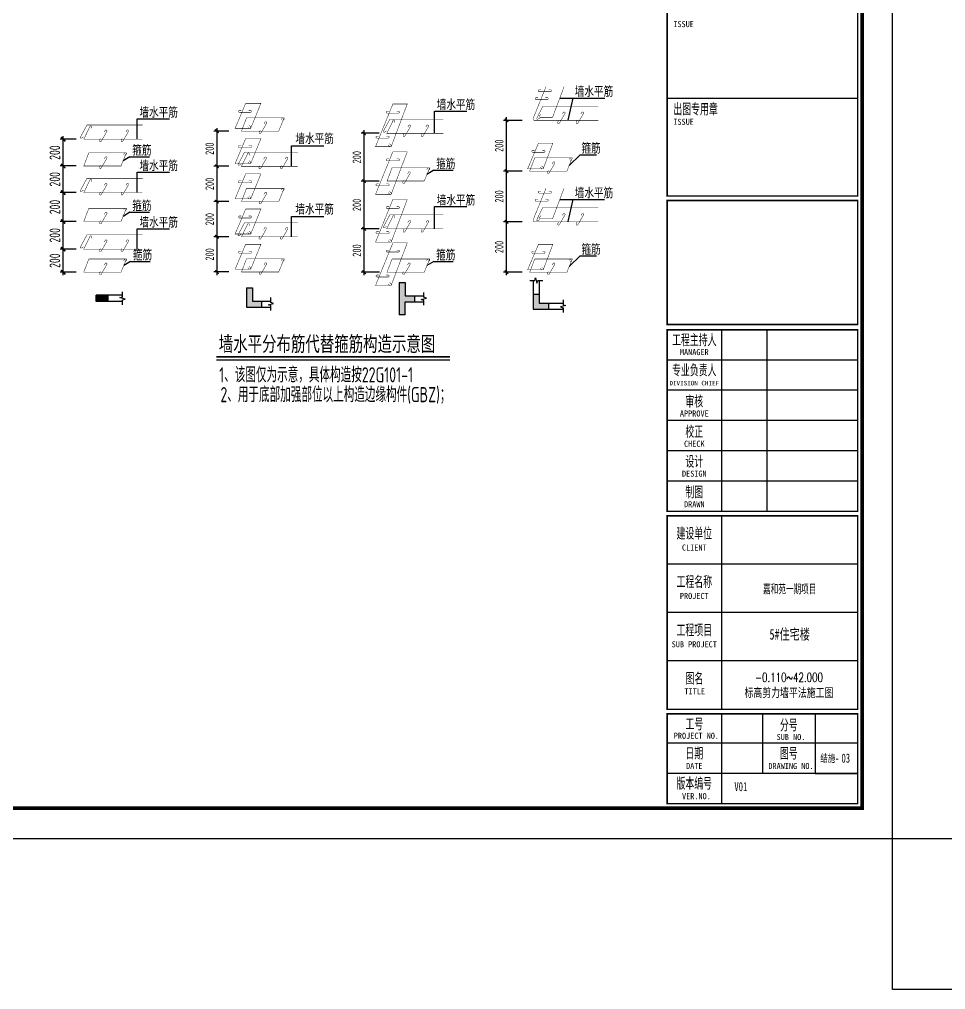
# Model space of a CAD drawing. Extents: x 154268 to 5133249, y -1832900 to 601179.
# Drawn here: x 494526 to 525161, y 536638 to 568724 of the extents above; entities that cross this region are included whole.
import ezdxf
from ezdxf.enums import TextEntityAlignment as Align

# ---------------------------------------------------------------- set-up
doc = ezdxf.new("R2010")
doc.units = 0
doc.header["$LTSCALE"] = 1000
doc.layers.add('_TSZ_PLOT_MARK', color=1, linetype='Continuous', plot=False)
for name, color, linetype in [('A-ANNO-TITLE', 3, 'Continuous'), ('DIM', 3, 'Continuous'), ('rein', 6, 'Continuous'), ('S-FLOOR-说明', 7, 'Continuous'), ('S-HOLE-标注', 3, 'Continuous'), ('S-MOD-TXT', 7, 'Continuous'), ('TEXT', 7, 'Continuous'), ('THIN', 7, 'Continuous'), ('楼号', 7, 'Continuous')]:
    doc.layers.add(name, color=color, linetype=linetype)
doc.styles.add('-宋体', font='', dxfattribs={"width": 0.8})
doc.styles.add('DD', font='romand__.ttf', dxfattribs={"width": 0.7, "bigfont": 'HZTXT.SHX'})
doc.styles.add('TSSD_Dimension', font='tssdeng.shx', dxfattribs={"width": 0.7, "bigfont": 'Hztxt.shx'})
doc.styles.add('tssd_rein', font='tssdeng.shx', dxfattribs={"width": 0.7, "bigfont": 'hztxt.shx'})
doc.styles.add('黑体', font='simhei.ttf')
doc.styles.get('-宋体').set_extended_font_data('SimSun')
doc.dimstyles.new('TSSD_100_100$0', dxfattribs={"dimtxt": 280, "dimasz": 80, "dimexe": 100, "dimexo": 250, "dimgap": 100, "dimtad": 1, "dimdec": 0, "dimzin": 0, "dimdsep": 46, "dimtxsty": 'TSSD_Dimension', "dimblk": 'ARCHTICK', "dimcen": 0, "dimdle": 100, "dimclrd": 3, "dimclre": 3, "dimclrt": 7, "dimadec": 0, "dimazin": 0, "dimtfac": 1, "dimtdec": 0, "dimtix": 1, "dimtmove": 2, "dimatfit": 3, "dimldrblk": 'ARCHTICK', "dimfxl": 100, "dimtolj": 1, "dimtzin": 0, "dimarcsym": 0})
doc.dimstyles.new('TSSD_25_100', dxfattribs={"dimtxt": 350, "dimasz": 100, "dimexe": 100, "dimexo": 250, "dimgap": 100, "dimtad": 1, "dimdec": 0, "dimlfac": 0.25, "dimzin": 0, "dimdsep": 46, "dimtxsty": 'TSSD_Dimension', "dimblk": 'ARCHTICK', "dimcen": 0, "dimdle": 100, "dimclrt": 7, "dimadec": 0, "dimazin": 0, "dimtfac": 1, "dimtdec": 0, "dimtix": 1, "dimtmove": 2, "dimatfit": 3, "dimfxl": 1, "dimtolj": 1, "dimtzin": 0, "dimarcsym": 0})

# ---------------------------------------------------------------- blocks, each defined once
blk = doc.blocks.new('_ArchTick')
at = {"color": 0, "linetype": 'ByBlock', "const_width": 0.5}
blk.add_lwpolyline([(-0.71, -0.71), (0.71, 0.71)], dxfattribs=at)
blk = doc.blocks.new('*D3783')
at = {"layer": 'Defpoints', "color": 0, "transparency": 16777216}
for p in [(-3060, 1813), (-2381, 1813), (-2380, 1051)]:
    blk.add_point(p, dxfattribs=at)
at = {"layer": 'DIM', "color": 0, "lineweight": -2, "transparency": 16777216}
for p, q in [((-2631, 1813), (-3160, 1813)), ((-3060, 951), (-3060, 1913)), ((-2630, 1051), (-3160, 1051))]:
    blk.add_line(p, q, dxfattribs=at)
at = {"layer": 'DIM', "color": 0, "lineweight": -2, "transparency": 16777216, "xscale": 100, "yscale": 100, "zscale": 100}
for p, rotation in [((-3060, 1813), 90), ((-3060, 1051), 270)]:
    blk.add_blockref('_ArchTick', p, dxfattribs=dict(at, rotation=rotation))
at = {"layer": 'DIM', "color": 7, "transparency": 16777216, "insert": (-3335, 1432), "char_height": 350, "attachment_point": 5, "rotation": 90, "style": 'TSSD_Dimension'}
blk.add_mtext('\\A1;200', dxfattribs=at)
blk = doc.blocks.new('*D3784')
at = {"layer": 'Defpoints', "color": 0, "transparency": 16777216}
for p in [(-3060, 2729), (-2381, 2729), (-2381, 1813)]:
    blk.add_point(p, dxfattribs=at)
at = {"layer": 'DIM', "color": 0, "lineweight": -2, "transparency": 16777216}
for p, q in [((-2631, 2729), (-3160, 2729)), ((-3060, 1713), (-3060, 2829)), ((-2631, 1813), (-3160, 1813))]:
    blk.add_line(p, q, dxfattribs=at)
at = {"layer": 'DIM', "color": 0, "lineweight": -2, "transparency": 16777216, "xscale": 100, "yscale": 100, "zscale": 100}
for p, rotation in [((-3060, 2729), 90), ((-3060, 1813), 270)]:
    blk.add_blockref('_ArchTick', p, dxfattribs=dict(at, rotation=rotation))
at = {"layer": 'DIM', "color": 7, "transparency": 16777216, "insert": (-3335, 2271), "char_height": 350, "attachment_point": 5, "rotation": 90, "style": 'TSSD_Dimension'}
blk.add_mtext('\\A1;200', dxfattribs=at)
blk = doc.blocks.new('*D3785')
at = {"layer": 'Defpoints', "color": 0, "transparency": 16777216}
for p in [(-3060, 3684), (-2381, 3684), (-2381, 2729)]:
    blk.add_point(p, dxfattribs=at)
at = {"layer": 'DIM', "color": 0, "lineweight": -2, "transparency": 16777216}
for p, q in [((-2631, 3684), (-3160, 3684)), ((-3060, 2629), (-3060, 3784)), ((-2631, 2729), (-3160, 2729))]:
    blk.add_line(p, q, dxfattribs=at)
at = {"layer": 'DIM', "color": 0, "lineweight": -2, "transparency": 16777216, "xscale": 100, "yscale": 100, "zscale": 100}
for p, rotation in [((-3060, 3684), 90), ((-3060, 2729), 270)]:
    blk.add_blockref('_ArchTick', p, dxfattribs=dict(at, rotation=rotation))
at = {"layer": 'DIM', "color": 7, "transparency": 16777216, "insert": (-3335, 3206), "char_height": 350, "attachment_point": 5, "rotation": 90, "style": 'TSSD_Dimension'}
blk.add_mtext('\\A1;200', dxfattribs=at)
blk = doc.blocks.new('*D3786')
at = {"layer": 'Defpoints', "color": 0, "transparency": 16777216}
for p in [(-3060, 4564), (-2381, 4564), (-2381, 3684)]:
    blk.add_point(p, dxfattribs=at)
at = {"layer": 'DIM', "color": 0, "lineweight": -2, "transparency": 16777216}
for p, q in [((-2631, 4564), (-3160, 4564)), ((-3060, 3584), (-3060, 4664)), ((-2631, 3684), (-3160, 3684))]:
    blk.add_line(p, q, dxfattribs=at)
at = {"layer": 'DIM', "color": 0, "lineweight": -2, "transparency": 16777216, "xscale": 100, "yscale": 100, "zscale": 100}
for p, rotation in [((-3060, 4564), 90), ((-3060, 3684), 270)]:
    blk.add_blockref('_ArchTick', p, dxfattribs=dict(at, rotation=rotation))
at = {"layer": 'DIM', "color": 7, "transparency": 16777216, "insert": (-3335, 4124), "char_height": 350, "attachment_point": 5, "rotation": 90, "style": 'TSSD_Dimension'}
blk.add_mtext('\\A1;200', dxfattribs=at)
blk = doc.blocks.new('*D3787')
at = {"layer": 'Defpoints', "color": 0, "transparency": 16777216}
for p in [(-3060, 5448), (-2381, 5448), (-2381, 4564)]:
    blk.add_point(p, dxfattribs=at)
at = {"layer": 'DIM', "color": 0, "lineweight": -2, "transparency": 16777216}
for p, q in [((-3060, 4464), (-3060, 5548)), ((-2631, 5448), (-3160, 5448)), ((-2631, 4564), (-3160, 4564))]:
    blk.add_line(p, q, dxfattribs=at)
at = {"layer": 'DIM', "color": 0, "lineweight": -2, "transparency": 16777216, "xscale": 100, "yscale": 100, "zscale": 100}
for p, rotation in [((-3060, 5448), 90), ((-3060, 4564), 270)]:
    blk.add_blockref('_ArchTick', p, dxfattribs=dict(at, rotation=rotation))
at = {"layer": 'DIM', "color": 7, "transparency": 16777216, "insert": (-3335, 5006), "char_height": 350, "attachment_point": 5, "rotation": 90, "style": 'TSSD_Dimension'}
blk.add_mtext('\\A1;200', dxfattribs=at)
blk = doc.blocks.new('*D3788')
at = {"layer": 'Defpoints', "color": 0, "transparency": 16777216}
for p in [(2664, 5718), (2025, 4553), (2664, 4553)]:
    blk.add_point(p, dxfattribs=at)
at = {"layer": 'DIM', "color": 3, "lineweight": -2, "transparency": 16777216}
for p, q in [((2025, 5818), (2025, 4453)), ((2414, 5718), (1925, 5718)), ((2414, 4553), (1925, 4553))]:
    blk.add_line(p, q, dxfattribs=at)
at = {"layer": 'DIM', "color": 3, "lineweight": -2, "transparency": 16777216, "xscale": 80, "yscale": 80, "zscale": 80}
for p, rotation in [((2025, 5718), 90), ((2025, 4553), 270)]:
    blk.add_blockref('_ArchTick', p, dxfattribs=dict(at, rotation=rotation))
at = {"layer": 'DIM', "color": 7, "transparency": 16777216, "insert": (1785, 5136), "char_height": 280, "attachment_point": 5, "rotation": 90, "style": 'TSSD_Dimension'}
blk.add_mtext('\\A1;200', dxfattribs=at)
blk = doc.blocks.new('*D3789')
at = {"layer": 'Defpoints', "color": 0, "transparency": 16777216}
for p in [(2664, 4553), (2025, 3388), (2664, 3388)]:
    blk.add_point(p, dxfattribs=at)
at = {"layer": 'DIM', "color": 3, "lineweight": -2, "transparency": 16777216}
for p, q in [((2414, 4553), (1925, 4553)), ((2025, 4653), (2025, 3288)), ((2414, 3388), (1925, 3388))]:
    blk.add_line(p, q, dxfattribs=at)
at = {"layer": 'DIM', "color": 3, "lineweight": -2, "transparency": 16777216, "xscale": 80, "yscale": 80, "zscale": 80}
for p, rotation in [((2025, 4553), 90), ((2025, 3388), 270)]:
    blk.add_blockref('_ArchTick', p, dxfattribs=dict(at, rotation=rotation))
at = {"layer": 'DIM', "color": 7, "transparency": 16777216, "insert": (1785, 3971), "char_height": 280, "attachment_point": 5, "rotation": 90, "style": 'TSSD_Dimension'}
blk.add_mtext('\\A1;200', dxfattribs=at)
blk = doc.blocks.new('*D3790')
at = {"layer": 'Defpoints', "color": 0, "transparency": 16777216}
for p in [(2664, 3388), (2025, 2223), (2664, 2223)]:
    blk.add_point(p, dxfattribs=at)
at = {"layer": 'DIM', "color": 3, "lineweight": -2, "transparency": 16777216}
for p, q in [((2414, 3388), (1925, 3388)), ((2025, 3488), (2025, 2123)), ((2414, 2223), (1925, 2223))]:
    blk.add_line(p, q, dxfattribs=at)
at = {"layer": 'DIM', "color": 3, "lineweight": -2, "transparency": 16777216, "xscale": 80, "yscale": 80, "zscale": 80}
for p, rotation in [((2025, 3388), 90), ((2025, 2223), 270)]:
    blk.add_blockref('_ArchTick', p, dxfattribs=dict(at, rotation=rotation))
at = {"layer": 'DIM', "color": 7, "transparency": 16777216, "insert": (1785, 2805), "char_height": 280, "attachment_point": 5, "rotation": 90, "style": 'TSSD_Dimension'}
blk.add_mtext('\\A1;200', dxfattribs=at)
blk = doc.blocks.new('*D3791')
at = {"layer": 'Defpoints', "color": 0, "transparency": 16777216}
for p in [(2664, 2223), (2025, 1058), (2664, 1058)]:
    blk.add_point(p, dxfattribs=at)
at = {"layer": 'DIM', "color": 3, "lineweight": -2, "transparency": 16777216}
for p, q in [((2025, 2323), (2025, 958)), ((2414, 2223), (1925, 2223)), ((2414, 1058), (1925, 1058))]:
    blk.add_line(p, q, dxfattribs=at)
at = {"layer": 'DIM', "color": 3, "lineweight": -2, "transparency": 16777216, "xscale": 80, "yscale": 80, "zscale": 80}
for p, rotation in [((2025, 2223), 90), ((2025, 1058), 270)]:
    blk.add_blockref('_ArchTick', p, dxfattribs=dict(at, rotation=rotation))
at = {"layer": 'DIM', "color": 7, "transparency": 16777216, "insert": (1785, 1640), "char_height": 280, "attachment_point": 5, "rotation": 90, "style": 'TSSD_Dimension'}
blk.add_mtext('\\A1;200', dxfattribs=at)
blk = doc.blocks.new('*D3792')
at = {"layer": 'Defpoints', "color": 0, "transparency": 16777216}
for p in [(6893, 2486), (7642, 2486), (7651, 1051)]:
    blk.add_point(p, dxfattribs=at)
at = {"layer": 'DIM', "color": 3, "lineweight": -2, "transparency": 16777216}
for p, q in [((6893, 951), (6893, 2586)), ((7392, 2486), (6793, 2486)), ((7401, 1051), (6793, 1051))]:
    blk.add_line(p, q, dxfattribs=at)
at = {"layer": 'DIM', "color": 3, "lineweight": -2, "transparency": 16777216, "xscale": 80, "yscale": 80, "zscale": 80}
for p, rotation in [((6893, 2486), 90), ((6893, 1051), 270)]:
    blk.add_blockref('_ArchTick', p, dxfattribs=dict(at, rotation=rotation))
at = {"layer": 'DIM', "color": 7, "transparency": 16777216, "insert": (6653, 1769), "char_height": 280, "attachment_point": 5, "rotation": 90, "style": 'TSSD_Dimension'}
blk.add_mtext('\\A1;200', dxfattribs=at)
blk = doc.blocks.new('*D3793')
at = {"layer": 'Defpoints', "color": 0, "transparency": 16777216}
for p in [(6893, 4066), (7642, 4066), (7642, 2486)]:
    blk.add_point(p, dxfattribs=at)
at = {"layer": 'DIM', "color": 3, "lineweight": -2, "transparency": 16777216}
for p, q in [((7392, 4066), (6793, 4066)), ((6893, 2386), (6893, 4166)), ((7392, 2486), (6793, 2486))]:
    blk.add_line(p, q, dxfattribs=at)
at = {"layer": 'DIM', "color": 3, "lineweight": -2, "transparency": 16777216, "xscale": 80, "yscale": 80, "zscale": 80}
for p, rotation in [((6893, 4066), 90), ((6893, 2486), 270)]:
    blk.add_blockref('_ArchTick', p, dxfattribs=dict(at, rotation=rotation))
at = {"layer": 'DIM', "color": 7, "transparency": 16777216, "insert": (6653, 3276), "char_height": 280, "attachment_point": 5, "rotation": 90, "style": 'TSSD_Dimension'}
blk.add_mtext('\\A1;200', dxfattribs=at)
blk = doc.blocks.new('*D3794')
at = {"layer": 'Defpoints', "color": 0, "transparency": 16777216}
for p in [(6893, 5644), (7642, 5644), (7642, 4066)]:
    blk.add_point(p, dxfattribs=at)
at = {"layer": 'DIM', "color": 3, "lineweight": -2, "transparency": 16777216}
for p, q in [((7392, 5644), (6793, 5644)), ((6893, 3966), (6893, 5744)), ((7392, 4066), (6793, 4066))]:
    blk.add_line(p, q, dxfattribs=at)
at = {"layer": 'DIM', "color": 3, "lineweight": -2, "transparency": 16777216, "xscale": 80, "yscale": 80, "zscale": 80}
for p, rotation in [((6893, 5644), 90), ((6893, 4066), 270)]:
    blk.add_blockref('_ArchTick', p, dxfattribs=dict(at, rotation=rotation))
at = {"layer": 'DIM', "color": 7, "transparency": 16777216, "insert": (6653, 4855), "char_height": 280, "attachment_point": 5, "rotation": 90, "style": 'TSSD_Dimension'}
blk.add_mtext('\\A1;200', dxfattribs=at)
blk = doc.blocks.new('*D3795')
at = {"layer": 'Defpoints', "color": 0, "transparency": 16777216}
for p in [(11603, 6073), (12369, 6073), (12369, 4396)]:
    blk.add_point(p, dxfattribs=at)
at = {"layer": 'DIM', "color": 3, "lineweight": -2, "transparency": 16777216}
for p, q in [((11603, 4296), (11603, 6173)), ((12119, 6073), (11503, 6073)), ((12119, 4396), (11503, 4396))]:
    blk.add_line(p, q, dxfattribs=at)
at = {"layer": 'DIM', "color": 3, "lineweight": -2, "transparency": 16777216, "xscale": 80, "yscale": 80, "zscale": 80}
for p, rotation in [((11603, 6073), 90), ((11603, 4396), 270)]:
    blk.add_blockref('_ArchTick', p, dxfattribs=dict(at, rotation=rotation))
at = {"layer": 'DIM', "color": 7, "transparency": 16777216, "insert": (11363, 5235), "char_height": 280, "attachment_point": 5, "rotation": 90, "style": 'TSSD_Dimension'}
blk.add_mtext('\\A1;200', dxfattribs=at)
blk = doc.blocks.new('*D3796')
at = {"layer": 'Defpoints', "color": 0, "transparency": 16777216}
for p in [(11603, 4396), (12369, 4396), (12369, 2718)]:
    blk.add_point(p, dxfattribs=at)
at = {"layer": 'DIM', "color": 3, "lineweight": -2, "transparency": 16777216}
for p, q in [((11603, 2618), (11603, 4496)), ((12119, 4396), (11503, 4396)), ((12119, 2718), (11503, 2718))]:
    blk.add_line(p, q, dxfattribs=at)
at = {"layer": 'DIM', "color": 3, "lineweight": -2, "transparency": 16777216, "xscale": 80, "yscale": 80, "zscale": 80}
for p, rotation in [((11603, 4396), 90), ((11603, 2718), 270)]:
    blk.add_blockref('_ArchTick', p, dxfattribs=dict(at, rotation=rotation))
at = {"layer": 'DIM', "color": 7, "transparency": 16777216, "insert": (11363, 3557), "char_height": 280, "attachment_point": 5, "rotation": 90, "style": 'TSSD_Dimension'}
blk.add_mtext('\\A1;200', dxfattribs=at)
blk = doc.blocks.new('*D3797')
at = {"layer": 'Defpoints', "color": 0, "transparency": 16777216}
for p in [(11603, 2718), (12369, 2718), (12369, 1051)]:
    blk.add_point(p, dxfattribs=at)
at = {"layer": 'DIM', "color": 3, "lineweight": -2, "transparency": 16777216}
for p, q in [((12119, 2718), (11503, 2718)), ((11603, 951), (11603, 2818)), ((12119, 1051), (11503, 1051))]:
    blk.add_line(p, q, dxfattribs=at)
at = {"layer": 'DIM', "color": 3, "lineweight": -2, "transparency": 16777216, "xscale": 80, "yscale": 80, "zscale": 80}
for p, rotation in [((11603, 2718), 90), ((11603, 1051), 270)]:
    blk.add_blockref('_ArchTick', p, dxfattribs=dict(at, rotation=rotation))
at = {"layer": 'DIM', "color": 7, "transparency": 16777216, "insert": (11363, 1885), "char_height": 280, "attachment_point": 5, "rotation": 90, "style": 'TSSD_Dimension'}
blk.add_mtext('\\A1;200', dxfattribs=at)
blk = doc.blocks.new('A$C03AE25BD')
at = {"layer": 'DIM'}
h = blk.add_hatch(color=0, dxfattribs=at)
h.dxf.hatch_style = 1
h.paths.add_polyline_path([(8056.3, -362), (8256.3, -362), (8256.3, 72.7), (8556.3, 72.7), (8556.3, 272.7), (8256.3, 272.7), (8256.3, 707.4), (8056.3, 707.4)])
h = blk.add_hatch(color=0, dxfattribs=at)
h.dxf.hatch_style = 1
h.paths.add_polyline_path([(3198.6, 97.2), (3198.6, 531.9), (2998.6, 531.9), (2998.6, -102.8), (3498.6, -102.8), (3498.6, 97.2)])
h = blk.add_hatch(color=0, dxfattribs=at)
h.dxf.hatch_style = 1
h.paths.add_polyline_path([(12987.1, -174.6), (12987.1, 25.4), (12687.1, 25.4), (12687.1, 325.4), (12487.1, 325.4), (12487.1, -174.6)])
h = blk.add_hatch(color=0, dxfattribs=at)
h.dxf.hatch_style = 1
h.paths.add_polyline_path([(-1967.6, 86.5), (-1567.6, 86.5), (-1567.6, 286.5), (-1967.6, 286.5)])
for p, q in [((8056.3, 707.4), (8056.3, -362)), ((8056.3, 707.4), (8256.3, 707.4)), ((8256.3, 707.4), (8256.3, 272.7)), ((12487.1, 779.1), (12487.1, -174.6)), ((12687.1, 779.1), (12687.1, 25.4)), ((2998.6, 531.9), (2998.6, -102.8)), ((2998.6, 531.9), (3198.6, 531.9)), ((3198.6, 531.9), (3198.6, 97.2)), ((12487.1, 325.4), (12687.1, 325.4)), ((-1101.2, 286.5), (-1967.6, 286.5)), ((-1967.6, 86.5), (-1967.6, 286.5)), ((-1101.2, 86.5), (-1967.6, 86.5)), ((-1567.6, 86.5), (-1567.6, 286.5)), ((3198.6, 97.2), (3813.1, 97.2)), ((3498.6, 97.2), (3498.6, -102.8)), ((8256.3, 272.7), (8870.8, 272.7)), ((8256.3, 72.7), (8870.8, 72.7)), ((8256.3, -362), (8256.3, 72.7)), ((8556.3, 272.7), (8556.3, 72.7)), ((12687.1, 25.4), (13477, 25.4)), ((12987.1, 25.4), (12987.1, -174.6)), ((2998.6, -102.8), (3813.1, -102.8)), ((12487.1, -174.6), (13477, -174.6)), ((8256.3, -362), (8056.3, -362))]:
    blk.add_line(p, q, dxfattribs=at)
at = {"layer": 'DIM', "const_width": 50}
blk.add_lwpolyline([(2008.6, -1745.9), (9731.1, -1745.9)], dxfattribs=at)
at = {"layer": 'DIM'}
blk.add_lwpolyline([(2008.6, -1845.9), (9731.1, -1845.9)], dxfattribs=at)
at = {"layer": 'rein', "const_width": 15}
for points in [[(14641.5, 6073.2), (14641.5, 6073.2), (14641.5, 6073.2), (14641.5, 6073.2), (12532.4, 6073.2, -0.5344086), (12485.8, 6142), (12910, 7185.5)], [(12997.3, 7085), (13057.3, 7085, -1), (13057.3, 7020), (12687.3, 7020, -1), (12687.3, 7085), (12747.3, 7085)], [(12733.1, 6275.7), (12694.6, 6217.5, 0.586284), (12715.5, 6174.7), (13125.5, 6174.7), (13507.3, 7185.5), (13507.3, 7185.5), (13507.3, 7185.5)], [(12890.8, 6823.1), (12950.8, 6823.1, -1), (12950.8, 6758.1), (12580.8, 6758.1, -1), (12580.8, 6823.1), (12640.8, 6823.1)], [(12702.3, 6151.5), (12644.1, 6113, -0.586284), (12601.3, 6134), (12804.9, 6544), (14641.5, 6544.2), (14641.5, 6544.2), (14641.5, 6544.2)], [(3078, 6404.6), (3138, 6404.6, -1), (3138, 6339.6), (2768, 6339.6, -1), (2768, 6404.6), (2828, 6404.6)], [(7628.5, 5722.1), (7570.3, 5683.6, -0.586284), (7527.6, 5704.5), (7747.1, 6114.5), (9517.7, 6114.7), (9517.7, 6114.7), (9517.7, 6114.7)], [(7966.9, 6376.6), (8026.9, 6376.6, -1), (8026.9, 6311.6), (7656.9, 6311.6, -1), (7656.9, 6376.6), (7716.9, 6376.6)], [(13324.9, 6064.9), (13294.9, 6012.9, 1), (13351.2, 5980.4), (13536.2, 6300.8, 1), (13479.9, 6333.3), (13449.9, 6281.4)], [(13938.9, 6064.9), (13908.9, 6012.9, 1), (13965.2, 5980.4), (14150.2, 6300.8, 1), (14093.9, 6333.3), (14063.9, 6281.4)], [(-2393.9, 5525.8), (-2452.1, 5487.3, -0.586284), (-2494.8, 5508.3), (-2275.3, 5918.3), (-433.2, 5918.4), (-433.2, 5918.4), (-433.2, 5918.4)], [(-442.6, 5447.8), (-442.6, 5447.8), (-442.6, 5447.8), (-442.6, 5447.8), (-2380.8, 5447.8), (-2175.3, 5864.1, -1), (-2125.3, 5864.1), (-2112.6, 5805.1)], [(3456, 5740), (3426, 5688.1, 1), (3482.3, 5655.6), (3667.3, 5976, 1), (3611, 6008.5), (3581, 5956.5)], [(9517.7, 5644.1), (9517.7, 5644.1), (9517.7, 5644.1), (9517.7, 5644.1), (7641.6, 5644.1), (7847.1, 6060.4, -1), (7897.1, 6060.4), (7909.8, 6001.4)], [(8215.6, 5635.5), (8185.6, 5583.5, 1), (8241.9, 5551), (8426.9, 5871.4, 1), (8370.6, 5903.9), (8340.6, 5852)], [(8813.3, 5635.5), (8783.3, 5583.5, 1), (8839.6, 5551), (9024.6, 5871.4, 1), (8968.3, 5903.9), (8938.3, 5852)], [(-1826.7, 5469.4), (-1856.7, 5417.5, 1), (-1800.4, 5385), (-1615.4, 5705.4, 1), (-1671.7, 5737.9), (-1701.7, 5685.9)], [(-1112.2, 5469.4), (-1142.2, 5417.5, 1), (-1085.9, 5385), (-900.9, 5705.4, 1), (-957.2, 5737.9), (-987.2, 5685.9)], [(7628.6, 5550.6), (7688.6, 5550.6, -1), (7688.6, 5485.6), (7318.6, 5485.6, -1), (7318.6, 5550.6), (7378.6, 5550.6)], [(3078, 5239.5), (3138, 5239.5, -1), (3138, 5174.5), (2768, 5174.5, -1), (2768, 5239.5), (2828, 5239.5)], [(-1826.7, 4585.5), (-1856.7, 4533.5, 1), (-1800.4, 4501), (-1615.4, 4821.4, 1), (-1671.7, 4853.9), (-1701.7, 4802)], [(2823.5, 4631.2), (2765.3, 4592.7, -0.586284), (2722.6, 4613.7), (2942.1, 5023.7), (4703.7, 5023.9), (4703.7, 5023.9), (4703.7, 5023.9)], [(4694.3, 4553.2), (4694.3, 4553.2), (4694.3, 4553.2), (4694.3, 4553.2), (2836.6, 4553.2), (3042.1, 4969.5, -1), (3092.1, 4969.5), (3104.8, 4910.5)], [(3447.7, 4574.8), (3417.7, 4522.9, 1), (3474, 4490.4), (3659, 4810.8, 1), (3602.7, 4843.3), (3572.7, 4791.4)], [(4156.3, 4574.8), (4126.3, 4522.9, 1), (4182.6, 4490.4), (4367.6, 4810.8, 1), (4311.3, 4843.3), (4281.3, 4791.4)], [(12783.4, 5082.1), (12843.4, 5082.1, -1), (12843.4, 5017.1), (12473.4, 5017.1, -1), (12473.4, 5082.1), (12533.4, 5082.1)], [(7966.9, 4798.6), (8026.9, 4798.6, -1), (8026.9, 4733.6), (7656.9, 4733.6, -1), (7656.9, 4798.6), (7716.9, 4798.6)], [(12988.5, 4417.5), (12958.5, 4365.6, 1), (13014.8, 4333.1), (13199.8, 4653.5, 1), (13143.5, 4686), (13113.5, 4634)], [(8203.7, 4087.8), (8173.7, 4035.8, 1), (8230, 4003.3), (8415, 4323.8, 1), (8358.7, 4356.3), (8328.7, 4304.3)], [(-2393.9, 3761.9), (-2452.1, 3723.4, -0.586284), (-2494.8, 3744.4), (-2275.3, 4154.4), (-433.2, 4154.6), (-433.2, 4154.6), (-433.2, 4154.6)], [(-442.6, 3683.9), (-442.6, 3683.9), (-442.6, 3683.9), (-442.6, 3683.9), (-2380.8, 3683.9), (-2175.3, 4100.2, -1), (-2125.3, 4100.2), (-2112.6, 4041.2)], [(-1826.7, 3705.5), (-1856.7, 3653.6, 1), (-1800.4, 3621.1), (-1615.4, 3941.5, 1), (-1671.7, 3974), (-1701.7, 3922.1)], [(-1112.2, 3705.5), (-1142.2, 3653.6, 1), (-1085.9, 3621.1), (-900.9, 3941.5, 1), (-957.2, 3974), (-987.2, 3922.1)], [(3078, 4074.3), (3138, 4074.3, -1), (3138, 4009.3), (2768, 4009.3, -1), (2768, 4074.3), (2828, 4074.3)], [(7628.6, 3972.6), (7688.6, 3972.6, -1), (7688.6, 3907.6), (7318.6, 3907.6, -1), (7318.6, 3972.6), (7378.6, 3972.6)], [(3456, 3409.7), (3426, 3357.7, 1), (3482.3, 3325.2), (3667.3, 3645.6, 1), (3611, 3678.1), (3581, 3626.2)], [(14641.5, 2718), (12532.4, 2718, -0.5344086), (12485.8, 2786.8), (12910, 3830.3)], [(12997.3, 3729.8), (13057.3, 3729.8, -1), (13057.3, 3664.8), (12687.3, 3664.8, -1), (12687.3, 3729.8), (12747.3, 3729.8)], [(12733.1, 2920.5), (12694.6, 2862.2, 0.586284), (12715.5, 2819.5), (13125.5, 2819.5), (13507.3, 3830.3), (13507.3, 3830.3), (13507.3, 3830.3)], [(7966.9, 3218.7), (8026.9, 3218.7, -1), (8026.9, 3153.7), (7656.9, 3153.7, -1), (7656.9, 3218.7), (7716.9, 3218.7)], [(12890.8, 3467.9), (12950.8, 3467.9, -1), (12950.8, 3402.9), (12580.8, 3402.9, -1), (12580.8, 3467.9), (12640.8, 3467.9)], [(-1826.7, 2750.6), (-1856.7, 2698.7, 1), (-1800.4, 2666.2), (-1615.4, 2986.6, 1), (-1671.7, 3019.1), (-1701.7, 2967.1)], [(3078, 2909.1), (3138, 2909.1, -1), (3138, 2844.1), (2768, 2844.1, -1), (2768, 2909.1), (2828, 2909.1)], [(7628.5, 2564.2), (7570.3, 2525.7, -0.586284), (7527.6, 2546.7), (7747.1, 2956.7), (9517.7, 2956.8), (9517.7, 2956.8), (9517.7, 2956.8)], [(9517.7, 2486.2), (9517.7, 2486.2), (9517.7, 2486.2), (9517.7, 2486.2), (7641.6, 2486.2), (7847.1, 2902.5, -1), (7897.1, 2902.5), (7909.8, 2843.5)], [(12702.3, 2796.3), (12644.1, 2757.8, -0.586284), (12601.3, 2778.8), (12804.9, 3188.8), (14641.5, 3188.9)], [(13324.9, 2709.7), (13294.9, 2657.7, 1), (13351.2, 2625.2), (13536.2, 2945.6, 1), (13479.9, 2978.1), (13449.9, 2926.2)], [(13938.9, 2709.7), (13908.9, 2657.7, 1), (13965.2, 2625.2), (14150.2, 2945.6, 1), (14093.9, 2978.1), (14063.9, 2926.2)], [(2823.5, 2300.9), (2765.3, 2262.4, -0.586284), (2722.6, 2283.3), (2942.1, 2693.3), (4703.7, 2693.5), (4703.7, 2693.5), (4703.7, 2693.5)], [(4694.3, 2222.9), (4694.3, 2222.9), (4694.3, 2222.9), (4694.3, 2222.9), (2836.6, 2222.9), (3042.1, 2639.2, -1), (3092.1, 2639.2), (3104.8, 2580.2)], [(8215.6, 2477.6), (8185.6, 2425.6, 1), (8241.9, 2393.1), (8426.9, 2713.5, 1), (8370.6, 2746), (8340.6, 2694.1)], [(8813.6, 2477.6), (8783.6, 2425.6, 1), (8839.9, 2393.1), (9024.9, 2713.5, 1), (8968.6, 2746), (8938.6, 2694.1)], [(-2393.9, 1891.4), (-2452.1, 1852.9, -0.586284), (-2494.8, 1873.8), (-2275.3, 2283.8), (-433.2, 2284), (-433.2, 2284), (-433.2, 2284)], [(-442.6, 1813.3), (-442.6, 1813.3), (-442.6, 1813.3), (-442.6, 1813.3), (-2380.8, 1813.3), (-2175.3, 2229.6, -1), (-2125.3, 2229.6), (-2112.6, 2170.7)], [(3447.7, 2244.5), (3417.7, 2192.6, 1), (3474, 2160.1), (3659, 2480.5, 1), (3602.7, 2513), (3572.7, 2461)], [(4156.3, 2244.5), (4126.3, 2192.6, 1), (4182.6, 2160.1), (4367.6, 2480.5, 1), (4311.3, 2513), (4281.3, 2461)], [(7628.6, 2392.7), (7688.6, 2392.7, -1), (7688.6, 2327.7), (7318.6, 2327.7, -1), (7318.6, 2392.7), (7378.6, 2392.7)], [(-1826.7, 1835), (-1856.7, 1783, 1), (-1800.4, 1750.5), (-1615.4, 2070.9, 1), (-1671.7, 2103.4), (-1701.7, 2051.5)], [(-1112.2, 1835), (-1142.2, 1783, 1), (-1085.9, 1750.5), (-900.9, 2070.9, 1), (-957.2, 2103.4), (-987.2, 2051.5)], [(3078, 1744), (3138, 1744, -1), (3138, 1679), (2768, 1679, -1), (2768, 1744), (2828, 1744)], [(7966.9, 1783.5), (8026.9, 1783.5, -1), (8026.9, 1718.5), (7656.9, 1718.5, -1), (7656.9, 1783.5), (7716.9, 1783.5)], [(12783.4, 1737.3), (12843.4, 1737.3, -1), (12843.4, 1672.3), (12473.4, 1672.3, -1), (12473.4, 1737.3), (12533.4, 1737.3)], [(-1826.7, 1072.7), (-1856.7, 1020.7, 1), (-1800.4, 988.2), (-1615.4, 1308.6, 1), (-1671.7, 1341.1), (-1701.7, 1289.2)], [(3456, 1079.3), (3426, 1027.4, 1), (3482.3, 994.9), (3667.3, 1315.3, 1), (3611, 1347.8), (3581, 1295.9)], [(8203.7, 1072.7), (8173.7, 1020.7, 1), (8230, 988.2), (8415, 1308.6, 1), (8358.7, 1341.1), (8328.7, 1289.2)], [(12988.5, 1072.7), (12958.5, 1020.7, 1), (13014.8, 988.2), (13199.8, 1308.6, 1), (13143.5, 1341.1), (13113.5, 1289.2)], [(7628.6, 957.5), (7688.6, 957.5, -1), (7688.6, 892.5), (7318.6, 892.5, -1), (7318.6, 957.5), (7378.6, 957.5)]]:
    blk.add_lwpolyline(points, format="xyb", dxfattribs=at)
for points in [[(3043.4, 5862.6), (3096.4, 5809.6), (3142.4, 5809.6), (3479.1, 6635.2), (2975.4, 6635.2), (2626, 5809.6), (3142.4, 5809.6), (3142.4, 5855.6), (3089.4, 5908.6)], [(7688.5, 5257.1), (7741.6, 5204.1), (7787.5, 5204.1), (8319.6, 6612.9), (7843.9, 6612.9), (7271.1, 5204.1), (7787.5, 5204.1), (7787.5, 5250.1), (7734.5, 5303.1)], [(4147.9, 6100.3), (4200.9, 6153.4), (4246.8, 6153.4), (4068.1, 5718.4), (2836.6, 5718.4), (3002.8, 6153.4), (4246.8, 6153.4), (4246.8, 6107.4), (4193.8, 6054.4)], [(3043.4, 4697.5), (3096.4, 4644.4), (3142.4, 4644.4), (3479.1, 5470), (2975.4, 5470), (2626, 4644.4), (3142.4, 4644.4), (3142.4, 4690.4), (3089.4, 4743.4)], [(12717.3, 4524.7), (12770.3, 4471.6), (12816.3, 4471.6), (13136.1, 5318.5), (12660.4, 5318.5), (12299.8, 4471.6), (12816.3, 4471.6), (12816.3, 4517.6), (12763.2, 4570.6)], [(-1068.6, 4945.8), (-1015.6, 4998.8), (-969.6, 4998.8), (-1148.4, 4563.8), (-2379.9, 4563.8), (-2213.7, 4998.8), (-969.6, 4998.8), (-969.6, 4952.8), (-1022.7, 4899.8)], [(7688.5, 3679.2), (7741.6, 3626.1), (7787.5, 3626.1), (8319.6, 5035), (7843.9, 5035), (7271.1, 3626.1), (7787.5, 3626.1), (7787.5, 3672.1), (7734.5, 3725.1)], [(13674.1, 4787.5), (13733.4, 4830.9), (13779.4, 4830.9), (13600.6, 4395.9), (12369.1, 4395.9), (12535.3, 4830.9), (13779.4, 4830.9), (13762.6, 4787.5), (13706.7, 4736.4)], [(8961.7, 4448.1), (9014.8, 4501.1), (9060.7, 4501.1), (8882, 4066.1), (7650.5, 4066.1), (7816.7, 4501.1), (9060.7, 4501.1), (9060.7, 4455.2), (9007.7, 4402.1)], [(3043.4, 3532.3), (3096.4, 3479.3), (3142.4, 3479.3), (3479.1, 4304.9), (2975.4, 4304.9), (2626, 3479.3), (3142.4, 3479.3), (3142.4, 3525.2), (3089.4, 3578.3)], [(4147.9, 3770), (4200.9, 3823), (4246.8, 3823), (4068.1, 3388), (2836.6, 3388), (3002.8, 3823), (4246.8, 3823), (4246.8, 3777.1), (4193.8, 3724)], [(7688.5, 2099.2), (7741.6, 2046.2), (7787.5, 2046.2), (8319.6, 3455), (7843.9, 3455), (7271.1, 2046.2), (7787.5, 2046.2), (7787.5, 2092.2), (7734.5, 2145.2)], [(-1068.6, 3110.9), (-1015.6, 3164), (-969.6, 3164), (-1148.4, 2729), (-2379.9, 2729), (-2213.7, 3164), (-969.6, 3164), (-969.6, 3118), (-1022.7, 3065)], [(3043.4, 2367.1), (3096.4, 2314.1), (3142.4, 2314.1), (3479.1, 3139.7), (2975.4, 3139.7), (2626, 2314.1), (3142.4, 2314.1), (3142.4, 2360.1), (3089.4, 2413.1)], [(3043.4, 1202), (3096.4, 1148.9), (3142.4, 1148.9), (3479.1, 1974.5), (2975.4, 1974.5), (2626, 1148.9), (3142.4, 1148.9), (3142.4, 1194.9), (3089.4, 1247.9)], [(7688.5, 664), (7741.6, 611), (7787.5, 611), (8319.6, 2019.8), (7843.9, 2019.8), (7271.1, 611), (7787.5, 611), (7787.5, 656.9), (7734.5, 710)], [(12717.3, 1179.8), (12770.3, 1126.8), (12816.3, 1126.8), (13136.1, 1973.6), (12660.4, 1973.6), (12299.8, 1126.8), (12816.3, 1126.8), (12816.3, 1172.7), (12763.2, 1225.8)], [(-1068.6, 1433), (-1015.6, 1486), (-969.6, 1486), (-1148.4, 1051), (-2379.9, 1051), (-2213.7, 1486), (-969.6, 1486), (-969.6, 1440), (-1022.7, 1387)], [(4147.9, 1439.7), (4200.9, 1492.7), (4246.8, 1492.7), (4068.1, 1057.7), (2836.6, 1057.7), (3002.8, 1492.7), (4246.8, 1492.7), (4246.8, 1446.7), (4193.8, 1393.7)], [(8961.7, 1433), (9014.8, 1486), (9060.7, 1486), (8882, 1051), (7650.5, 1051), (7816.7, 1486), (9060.7, 1486), (9060.7, 1440), (9007.7, 1387)], [(13674.1, 1442.6), (13733.4, 1486), (13779.4, 1486), (13600.6, 1051), (12369.1, 1051), (12535.3, 1486), (13779.4, 1486), (13762.6, 1442.6), (13706.7, 1391.5)]]:
    blk.add_lwpolyline(points, dxfattribs=at)
at = {"layer": 'TEXT'}
for p, q in [((13366.1, 6811.7), (14853.6, 6811.7)), ((13799.5, 6811.7), (13631.6, 6080)), ((-612.4, 6121.8), (458.2, 6121.8)), ((-612.4, 5447.4), (-612.4, 6121.8)), ((9220.4, 5644.1), (9220.4, 6376.8)), ((9220.4, 6376.8), (10291, 6376.8)), ((4488.6, 4553.2), (4488.6, 5227.3)), ((4488.6, 5227.3), (5559.1, 5227.3)), ((-853.7, 4869.7), (-1079.5, 4731.5)), ((-853.7, 4869.7), (-208.4, 4869.7)), ((14036.4, 4937), (13677.6, 4583.1)), ((14036.4, 4937), (14583.4, 4937)), ((-612.4, 4358), (458.2, 4358)), ((-612.4, 3683.5), (-612.4, 4358)), ((9197.2, 4421.8), (8971.4, 4283.6)), ((9197.2, 4421.8), (9842.5, 4421.8)), ((9220.7, 2486.2), (9220.7, 3218.9)), ((9220.7, 3218.9), (10291.3, 3218.9)), ((13366.1, 3456.5), (14847.1, 3456.5)), ((13799.5, 3456.5), (13631.6, 2724.8)), ((-853.7, 3034.8), (-1079.5, 2896.7)), ((-853.7, 3034.8), (-208.4, 3034.8)), ((4488.6, 2222.9), (4488.6, 2896.9)), ((4488.6, 2896.9), (5559.1, 2896.9)), ((-612.4, 2487.4), (458.2, 2487.4)), ((-612.4, 1813), (-612.4, 2487.4)), ((-833.2, 1406.7), (-1059, 1268.5)), ((-833.2, 1406.7), (-187.9, 1406.7)), ((9197.2, 1406.7), (8971.4, 1268.5)), ((9197.2, 1406.7), (9842.5, 1406.7)), ((14036.4, 1592.2), (13677.6, 1238.2)), ((14036.4, 1592.2), (14583.4, 1592.2))]:
    blk.add_line(p, q, dxfattribs=at)
at = {"layer": 'THIN'}
for points in [[(12375.1, 779.1), (12535.1, 779.1), (12563.1, 867.1), (12611.1, 691.1), (12639.1, 779.1), (12799.1, 779.1)], [(-1101.2, -25.5), (-1101.2, 134.5), (-1013.2, 162.5), (-1189.2, 210.5), (-1101.2, 238.5), (-1101.2, 398.5)], [(8870.8, -39.3), (8870.8, 120.7), (8782.8, 148.7), (8958.8, 196.7), (8870.8, 224.7), (8870.8, 384.7)], [(3813.1, -214.8), (3813.1, -54.8), (3725.1, -26.8), (3901.1, 21.2), (3813.1, 49.2), (3813.1, 209.2)], [(13477, 137.4), (13477, -22.6), (13565, -50.6), (13389, -98.6), (13477, -126.6), (13477, -286.6)]]:
    blk.add_lwpolyline(points, dxfattribs=at)
at = {"layer": 'DIM', "style": '黑体', "width": 0.7}
blk.add_text('墙水平分布筋代替箍筋构造示意图', height=500, dxfattribs=at).set_placement((2085.2, -1567.6))
at = {"layer": 'TEXT', "style": 'tssd_rein', "width": 0.7}
for s, height, p in [('墙水平筋', 350, (13859.5, 6848.4)), ('墙水平筋', 350, (9294.3, 6413.5)), ('墙水平筋', 350, (-538.5, 6158.5)), ('墙水平筋', 350, (4618.9, 5287)), ('箍筋', 350, (-776.1, 4906.3)), ('箍筋', 350, (14080.3, 4973.7)), ('箍筋', 350, (9274.7, 4458.5)), ('墙水平筋', 350, (-538.5, 4394.6)), ('墙水平筋', 350, (13859.5, 3493.2)), ('墙水平筋', 350, (9294.6, 3255.6)), ('箍筋', 350, (-776.1, 3071.5)), ('墙水平筋', 350, (4618.9, 2956.6)), ('墙水平筋', 350, (-538.5, 2524.1)), ('箍筋', 350, (14080.3, 1628.8)), ('箍筋', 350, (-755.6, 1443.3)), ('箍筋', 350, (9274.7, 1443.3)), ('1、该图仅为示意，具体构造按22G101-1', 500, (2099.1, -2592.2)), ('2、用于底部加强部位以上构造边缘构件(GBZ)；', 500, (2140.2, -3247.1))]:
    blk.add_text(s, height=height, dxfattribs=at).set_placement(p)
at = {"layer": 'DIM'}
for p1, p2, picture, middle in [((12369.1, 4395.9), (12369.1, 6073.5), '*D3795', (11363.5, 5234.7)), ((12369.1, 2718.3), (12369.1, 4395.9), '*D3796', (11363.5, 3557.1)), ((12369.1, 1051), (12369.1, 2718.3), '*D3797', (11363.5, 1884.6))]:
    dim = blk.add_aligned_dim(p1=p1, p2=p2, distance=765.7, text='200', dimstyle='TSSD_100_100$0', dxfattribs=at)
    dim.commit()
    dim.dimension.update_dxf_attribs({"geometry": picture, "text_midpoint": middle})
for base, p1, p2, dimstyle, picture, middle in [((2024.6, 4553.2), (2663.7, 5718.4), (2663.7, 4553.2), 'TSSD_100_100$0', '*D3788', (1784.6, 5135.8)), ((-3059.8, 5447.8), (-2380.8, 4563.8), (-2380.8, 5447.8), 'TSSD_25_100', '*D3787', (-3334.8, 5005.8)), ((6893.3, 5644.1), (7641.6, 4066.1), (7641.6, 5644.1), 'TSSD_100_100$0', '*D3794', (6653.3, 4855.1)), ((-3059.8, 4563.8), (-2380.8, 3683.9), (-2380.8, 4563.8), 'TSSD_25_100', '*D3786', (-3334.8, 4123.8)), ((2024.6, 3388), (2663.7, 4553.2), (2663.7, 3388), 'TSSD_100_100$0', '*D3789', (1784.6, 3970.6)), ((6893.3, 4066.1), (7641.6, 2486.2), (7641.6, 4066.1), 'TSSD_100_100$0', '*D3793', (6653.3, 3276.2)), ((-3059.8, 3683.9), (-2380.8, 2729), (-2380.8, 3683.9), 'TSSD_25_100', '*D3785', (-3334.8, 3206.4)), ((2024.6, 2222.9), (2663.7, 3388), (2663.7, 2222.9), 'TSSD_100_100$0', '*D3790', (1784.6, 2805.4)), ((-3059.8, 2729), (-2380.8, 1813.3), (-2380.8, 2729), 'TSSD_25_100', '*D3784', (-3334.8, 2271.1)), ((6893.3, 2486.2), (7650.5, 1051), (7641.6, 2486.2), 'TSSD_100_100$0', '*D3792', (6653.3, 1768.6)), ((2024.6, 1057.7), (2663.7, 2222.9), (2663.7, 1057.7), 'TSSD_100_100$0', '*D3791', (1784.6, 1640.3)), ((-3059.8, 1813.3), (-2379.9, 1051), (-2380.8, 1813.3), 'TSSD_25_100', '*D3783', (-3334.8, 1432.1))]:
    dim = blk.add_linear_dim(base=base, p1=p1, p2=p2, angle=90, text='200', dimstyle=dimstyle, dxfattribs=at)
    dim.commit()
    dim.dimension.update_dxf_attribs({"geometry": picture, "text_midpoint": middle})

msp = doc.modelspace()

# ---------------------------------------------------------------- linework, layer by layer
at = {"layer": '_TSZ_PLOT_MARK'}
for points in [[(439303.6, 541638.3), (523403.6, 541638.3), (523403.6, 601038.3), (439303.6, 601038.3)], [(517743.2, 545907.5), (522253.6, 545907.5), (522253.6, 547507.5), (517743.2, 547507.5)], [(520848.6, 543788.3), (522253.6, 543788.3), (522253.6, 544788.3), (520848.6, 544788.3)]]:
    msp.add_lwpolyline(points, close=True, dxfattribs=at)
at = {"layer": 'A-ANNO-TITLE'}
for p, q in [((522253.6, 566112.6), (515953.6, 566112.6)), ((517743.2, 558457.5), (517743.2, 552457.5)), ((519243.2, 558457.5), (519243.2, 552457.5)), ((522253.6, 557457.5), (515953.6, 557457.5)), ((522253.6, 556457.5), (515953.6, 556457.5)), ((522253.6, 555457.5), (515953.6, 555457.5)), ((522253.6, 554457.5), (515953.6, 554457.5)), ((522253.6, 553457.5), (515953.6, 553457.5)), ((517743.2, 552307.5), (517743.2, 545907.5)), ((522253.6, 550707.5), (515953.6, 550707.5)), ((522253.6, 549107.5), (515953.6, 549107.5)), ((522253.6, 547507.5), (515953.6, 547507.5)), ((517743.2, 545757.5), (517743.2, 542788.3)), ((519103.6, 545757.5), (519103.6, 543788.3)), ((520848.6, 545757.5), (520848.6, 543788.3)), ((522253.6, 544788.3), (515953.6, 544788.3)), ((522253.6, 543788.3), (515953.6, 543788.3))]:
    msp.add_line(p, q, dxfattribs=at)
msp.add_lwpolyline([(439303.6, 541638.3), (523403.6, 541638.3), (523403.6, 601038.3), (439303.6, 601038.3)], close=True, dxfattribs=at)
for points, const_width in [([(441803.6, 542638.3), (522403.6, 542638.3), (522403.6, 600038.3), (441803.6, 600038.3)], 120), ([(515953.6, 573342.9), (515953.6, 562882.4), (522253.6, 562882.4), (522253.6, 573342.9), (522253.6, 573342.9), (515953.6, 573342.9)], 50), ([(515953.6, 562732.4), (515953.6, 558632.4), (522253.6, 558632.4), (522253.6, 562732.4)], 50), ([(515953.6, 558457.5), (515953.6, 552457.5), (522253.6, 552457.5), (522253.6, 558457.5)], 50), ([(515953.6, 558457.5), (515953.6, 552457.5), (522253.6, 552457.5), (522253.6, 558457.5)], 50), ([(515953.6, 552307.5), (515953.6, 545907.5), (522253.6, 545907.5), (522253.6, 552307.5)], 50), ([(515953.6, 545757.5), (515953.6, 542788.3), (522253.6, 542788.3), (522253.6, 545757.5)], 50)]:
    msp.add_lwpolyline(points, close=True, dxfattribs=dict(at, const_width=const_width))
msp.add_point((522403.6, 542638.3), dxfattribs=at)
msp.add_point((522403.6, 542638.3), dxfattribs=at)
at = {"layer": 'S-HOLE-标注', "linetype": 'Continuous'}
msp.add_lwpolyline([(523403.6, 541638.3), (528403.6, 541638.3), (528403.6, 536638.3), (523403.6, 536638.3)], close=True, dxfattribs=at)

# ---------------------------------------------------------------- block references
at = {"layer": 'rein'}
msp.add_blockref('A$C03AE25BD', (499034.3, 559312.1), dxfattribs=at)

# ---------------------------------------------------------------- texts
at = {"layer": 'A-ANNO-TITLE', "style": '-宋体'}
for p in [(516154.8, 568467.4), (516154.8, 565237.1)]:
    msp.add_text('ISSUE', height=200, dxfattribs=at).set_placement(p)
at = {"layer": 'A-ANNO-TITLE', "style": '-宋体', "width": 0.6}
msp.add_text('出图专用章', height=350, dxfattribs=at).set_placement((516154.8, 565587.1))
for s, p in [('工程主持人', (516848.4, 557953.7)), ('专业负责人', (516848.4, 556953.7)), ('审核', (516848.4, 555923.7)), ('校正', (516848.4, 554922.6)), ('设计', (516848.4, 553933.6)), ('制图', (516848.4, 552922.6)), ('建设单位', (516848.4, 551557.5)), ('工程名称', (516848.4, 549957.5)), ('工程项目', (516848.4, 548357.5)), ('图名', (516850.7, 546757.5)), ('工号', (516848.4, 545253.3)), ('分号', (519976.1, 545214.6)), ('日期', (516848.4, 544286.6)), ('图号', (519976.1, 544284.1)), ('版本编号', (516848.4, 543286.6))]:
    msp.add_text(s, height=350, dxfattribs=at).set_placement(p, align=Align.CENTER)
at = {"layer": 'A-ANNO-TITLE', "style": '-宋体'}
for s, height, p in [('MANAGER', 200, (516848.4, 557620.7)), ('DIVISION CHIEF', 150, (516848.4, 556620.7)), ('APPROVE', 200, (516848.4, 555590.7)), ('CHECK', 200, (516848.4, 554589.7)), ('DESIGN', 200, (516848.4, 553600.7)), ('DRAWN', 200, (516848.4, 552589.7)), ('CLIENT', 200, (516848.4, 551158)), ('PROJECT', 200, (516848.4, 549558)), ('SUB PROJECT', 200, (516848.4, 547958)), ('TITLE', 200, (516862.7, 546405.7)), ('PROJECT NO.', 200, (516918.4, 544932.3)), ('SUB NO.', 200, (520046.1, 544893.6)), ('DATE', 200, (516848.4, 543934.9)), ('DRAWING NO.', 200, (520046.1, 543932.3)), ('VER.NO.', 200, (516918.4, 542934.9))]:
    msp.add_text(s, height=height, dxfattribs=at).set_placement(p, align=Align.CENTER)
at = {"layer": 'S-FLOOR-说明', "style": '-宋体', "width": 0.6}
msp.add_text('嘉和苑一期项目', height=300, dxfattribs=at).set_placement((520005.1, 549742.3), align=Align.CENTER)
at = {"layer": 'S-FLOOR-说明', "color": 2, "style": '-宋体', "width": 0.7}
for s, height, p in [('结施-', 250, (521332.6, 544164)), ('V01', 300, (518388.2, 543200.8))]:
    msp.add_text(s, height=height, dxfattribs=at).set_placement(p, align=Align.CENTER)
at = {"layer": 'S-MOD-TXT', "color": 1, "style": 'DD', "width": 0.7}
for s, p in [('-0.110~42.000', (519979.5, 546814.3)), ('标高剪力墙平法施工图', (519979.5, 546310.1))]:
    msp.add_text(s, height=300, dxfattribs=at).set_placement(p, align=Align.CENTER)
at = {"layer": 'S-MOD-TXT', "color": 1, "style": '-宋体', "width": 0.7}
msp.add_text('03', height=300, dxfattribs=at).set_placement((521716, 544143.1))
at = {"layer": '楼号', "style": '-宋体', "width": 0.7}
msp.add_text('5#住宅楼', height=350, dxfattribs=at).set_placement((520004, 548214.4), align=Align.CENTER)

doc.saveas('drawing.dxf')
